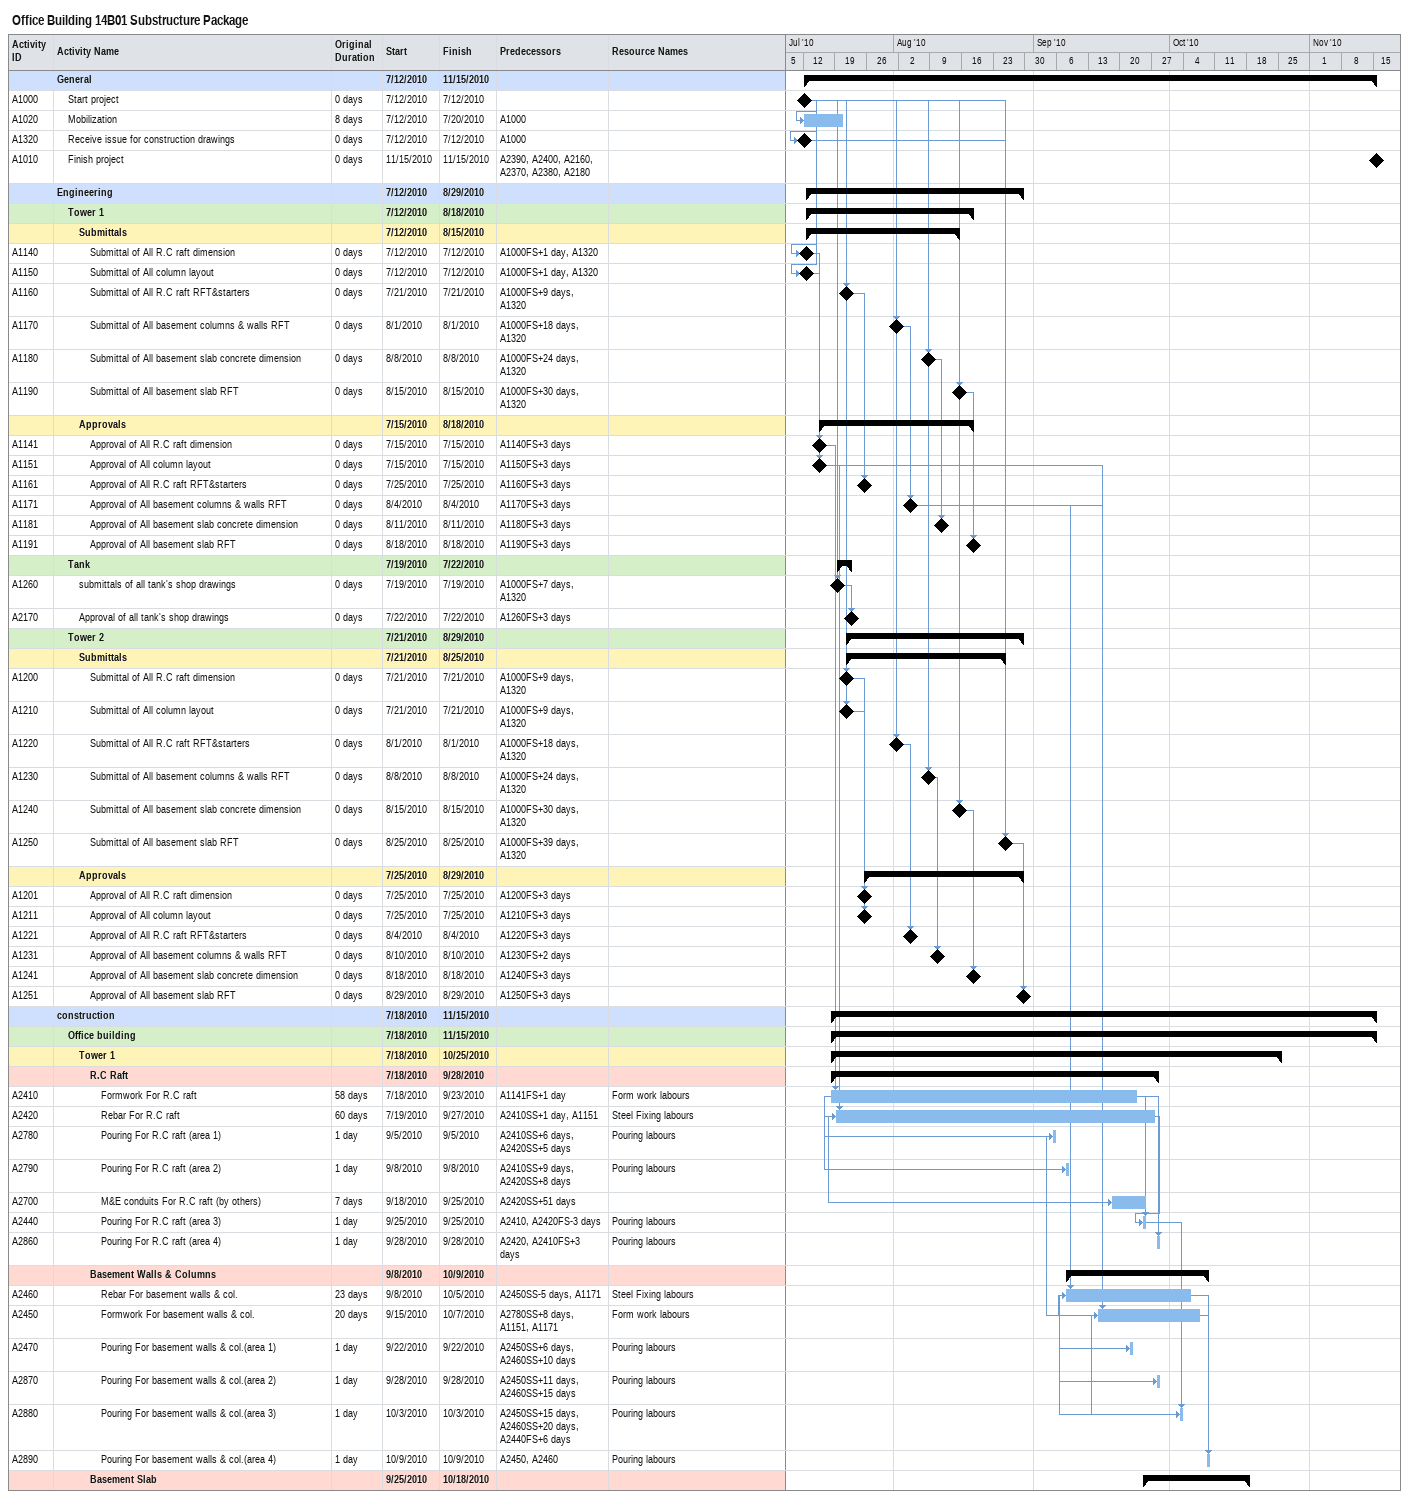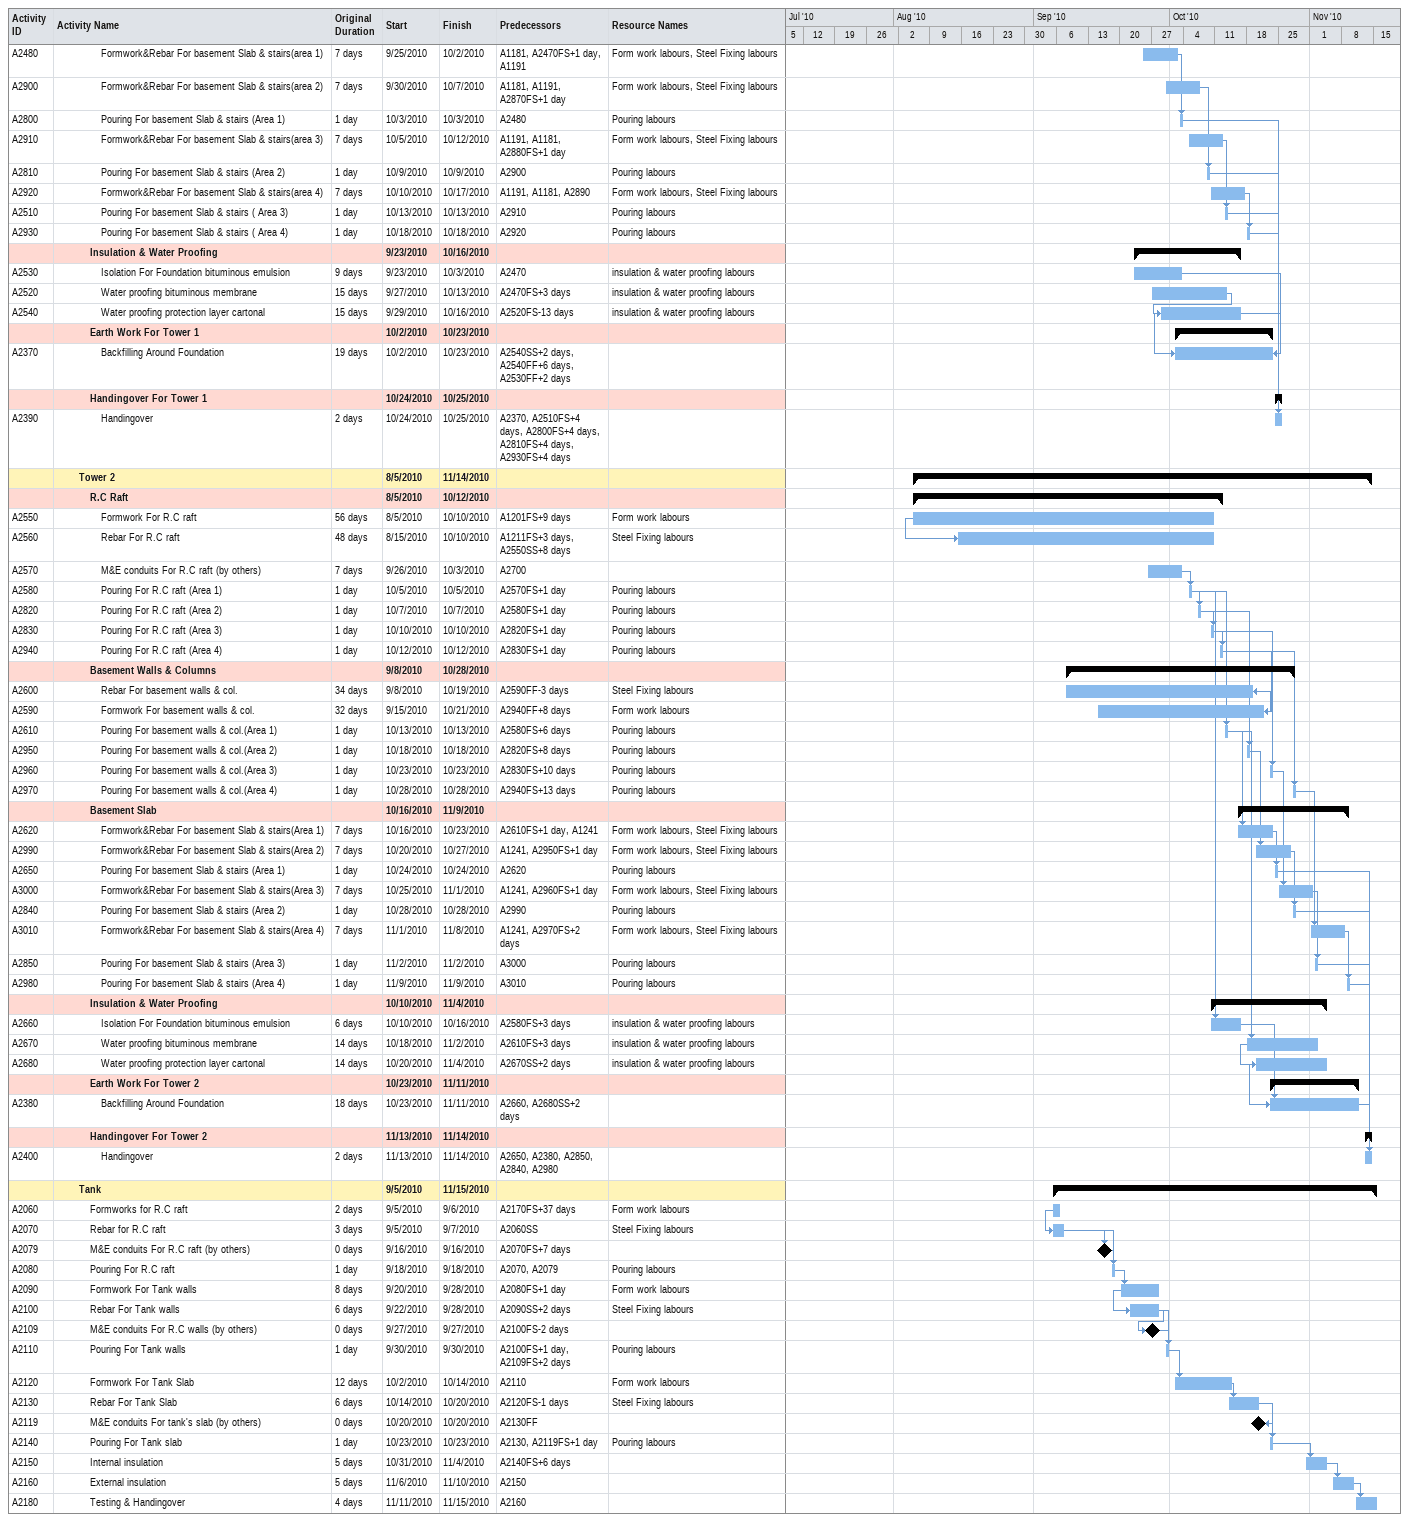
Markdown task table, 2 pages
Office Building 14B01 Substructure Package

| ID | Level | Task | Original duration | Start | Finish | Predecessors | Resources |
|---|---|---|---|---|---|---|---|
|  | 1 | **General** |  | 2010-07-12 | 2010-11-15 |  |  |
| A1000 | 2 | Start project | 0d | 2010-07-12 | 2010-07-12 |  |  |
| A1020 | 2 | Mobilization | 8d | 2010-07-12 | 2010-07-20 | A1000 |  |
| A1320 | 2 | Receive issue for construction drawings | 0d | 2010-07-12 | 2010-07-12 | A1000 |  |
| A1010 | 2 | Finish project | 0d | 2010-11-15 | 2010-11-15 | A2390, A2400, A2160, A2370, A2380, A2180 |  |
|  | 1 | **Engineering** |  | 2010-07-12 | 2010-08-29 |  |  |
|  | 2 | **Tower 1** |  | 2010-07-12 | 2010-08-18 |  |  |
|  | 3 | **Submittals** |  | 2010-07-12 | 2010-08-15 |  |  |
| A1140 | 4 | Submittal of All R.C raft dimension | 0d | 2010-07-12 | 2010-07-12 | A1000FS+1d, A1320 |  |
| A1150 | 4 | Submittal of All column layout | 0d | 2010-07-12 | 2010-07-12 | A1000FS+1d, A1320 |  |
| A1160 | 4 | Submittal of All R.C raft RFT&starters | 0d | 2010-07-21 | 2010-07-21 | A1000FS+9d, A1320 |  |
| A1170 | 4 | Submittal of All basement columns & walls RFT | 0d | 2010-08-01 | 2010-08-01 | A1000FS+18d, A1320 |  |
| A1180 | 4 | Submittal of All basement slab concrete dimension | 0d | 2010-08-08 | 2010-08-08 | A1000FS+24d, A1320 |  |
| A1190 | 4 | Submittal of All basement slab RFT | 0d | 2010-08-15 | 2010-08-15 | A1000FS+30d, A1320 |  |
|  | 3 | **Approvals** |  | 2010-07-15 | 2010-08-18 |  |  |
| A1141 | 4 | Approval of All R.C raft dimension | 0d | 2010-07-15 | 2010-07-15 | A1140FS+3d |  |
| A1151 | 4 | Approval of All column layout | 0d | 2010-07-15 | 2010-07-15 | A1150FS+3d |  |
| A1161 | 4 | Approval of All R.C raft RFT&starters | 0d | 2010-07-25 | 2010-07-25 | A1160FS+3d |  |
| A1171 | 4 | Approval of All basement columns & walls RFT | 0d | 2010-08-04 | 2010-08-04 | A1170FS+3d |  |
| A1181 | 4 | Approval of All basement slab concrete dimension | 0d | 2010-08-11 | 2010-08-11 | A1180FS+3d |  |
| A1191 | 4 | Approval of All basement slab RFT | 0d | 2010-08-18 | 2010-08-18 | A1190FS+3d |  |
|  | 2 | **Tank** |  | 2010-07-19 | 2010-07-22 |  |  |
| A1260 | 3 | submittals of all tank's shop drawings | 0d | 2010-07-19 | 2010-07-19 | A1000FS+7d, A1320 |  |
| A2170 | 3 | Approval of all tank's shop drawings | 0d | 2010-07-22 | 2010-07-22 | A1260FS+3d |  |
|  | 2 | **Tower 2** |  | 2010-07-21 | 2010-08-29 |  |  |
|  | 3 | **Submittals** |  | 2010-07-21 | 2010-08-25 |  |  |
| A1200 | 4 | Submittal of All R.C raft dimension | 0d | 2010-07-21 | 2010-07-21 | A1000FS+9d, A1320 |  |
| A1210 | 4 | Submittal of All column layout | 0d | 2010-07-21 | 2010-07-21 | A1000FS+9d, A1320 |  |
| A1220 | 4 | Submittal of All R.C raft RFT&starters | 0d | 2010-08-01 | 2010-08-01 | A1000FS+18d, A1320 |  |
| A1230 | 4 | Submittal of All basement columns & walls RFT | 0d | 2010-08-08 | 2010-08-08 | A1000FS+24d, A1320 |  |
| A1240 | 4 | Submittal of All basement slab concrete dimension | 0d | 2010-08-15 | 2010-08-15 | A1000FS+30d, A1320 |  |
| A1250 | 4 | Submittal of All basement slab RFT | 0d | 2010-08-25 | 2010-08-25 | A1000FS+39d, A1320 |  |
|  | 3 | **Approvals** |  | 2010-07-25 | 2010-08-29 |  |  |
| A1201 | 4 | Approval of All R.C raft dimension | 0d | 2010-07-25 | 2010-07-25 | A1200FS+3d |  |
| A1211 | 4 | Approval of All column layout | 0d | 2010-07-25 | 2010-07-25 | A1210FS+3d |  |
| A1221 | 4 | Approval of All R.C raft RFT&starters | 0d | 2010-08-04 | 2010-08-04 | A1220FS+3d |  |
| A1231 | 4 | Approval of All basement columns & walls RFT | 0d | 2010-08-10 | 2010-08-10 | A1230FS+2d |  |
| A1241 | 4 | Approval of All basement slab concrete dimension | 0d | 2010-08-18 | 2010-08-18 | A1240FS+3d |  |
| A1251 | 4 | Approval of All basement slab RFT | 0d | 2010-08-29 | 2010-08-29 | A1250FS+3d |  |
|  | 1 | **construction** |  | 2010-07-18 | 2010-11-15 |  |  |
|  | 2 | **Office building** |  | 2010-07-18 | 2010-11-15 |  |  |
|  | 3 | **Tower 1** |  | 2010-07-18 | 2010-10-25 |  |  |
|  | 4 | **R.C Raft** |  | 2010-07-18 | 2010-09-28 |  |  |
| A2410 | 5 | Formwork For R.C raft | 58d | 2010-07-18 | 2010-09-23 | A1141FS+1d | Form work labours |
| A2420 | 5 | Rebar For R.C raft | 60d | 2010-07-19 | 2010-09-27 | A2410SS+1d, A1151 | Steel Fixing labours |
| A2780 | 5 | Pouring For R.C raft (area 1) | 1d | 2010-09-05 | 2010-09-05 | A2410SS+6d, A2420SS+5d | Pouring labours |
| A2790 | 5 | Pouring For R.C raft (area 2) | 1d | 2010-09-08 | 2010-09-08 | A2410SS+9d, A2420SS+8d | Pouring labours |
| A2700 | 5 | M&E conduits For R.C raft (by others) | 7d | 2010-09-18 | 2010-09-25 | A2420SS+51d |  |
| A2440 | 5 | Pouring For R.C raft (area 3) | 1d | 2010-09-25 | 2010-09-25 | A2410, A2420FS-3d | Pouring labours |
| A2860 | 5 | Pouring For R.C raft (area 4) | 1d | 2010-09-28 | 2010-09-28 | A2420, A2410FS+3d | Pouring labours |
|  | 4 | **Basement Walls & Columns** |  | 2010-09-08 | 2010-10-09 |  |  |
| A2460 | 5 | Rebar For basement walls & col. | 23d | 2010-09-08 | 2010-10-05 | A2450SS-5d, A1171 | Steel Fixing labours |
| A2450 | 5 | Formwork For basement walls & col. | 20d | 2010-09-15 | 2010-10-07 | A2780SS+8d, A1151, A1171 | Form work labours |
| A2470 | 5 | Pouring For basement walls & col.(area 1) | 1d | 2010-09-22 | 2010-09-22 | A2450SS+6d, A2460SS+10d | Pouring labours |
| A2870 | 5 | Pouring For basement walls & col.(area 2) | 1d | 2010-09-28 | 2010-09-28 | A2450SS+11d, A2460SS+15d | Pouring labours |
| A2880 | 5 | Pouring For basement walls & col.(area 3) | 1d | 2010-10-03 | 2010-10-03 | A2450SS+15d, A2460SS+20d, A2440FS+6d | Pouring labours |
| A2890 | 5 | Pouring For basement walls & col.(area 4) | 1d | 2010-10-09 | 2010-10-09 | A2450, A2460 | Pouring labours |
|  | 4 | **Basement Slab** |  | 2010-09-25 | 2010-10-18 |  |  |
| A2480 | 5 | Formwork&Rebar For basement Slab & stairs(area 1) | 7d | 2010-09-25 | 2010-10-02 | A1181, A2470FS+1d, A1191 | Form work labours, Steel Fixing labours |
| A2900 | 5 | Formwork&Rebar For basement Slab & stairs(area 2) | 7d | 2010-09-30 | 2010-10-07 | A1181, A1191, A2870FS+1d | Form work labours, Steel Fixing labours |
| A2800 | 5 | Pouring For basement Slab & stairs (Area 1) | 1d | 2010-10-03 | 2010-10-03 | A2480 | Pouring labours |
| A2910 | 5 | Formwork&Rebar For basement Slab & stairs(area 3) | 7d | 2010-10-05 | 2010-10-12 | A1191, A1181, A2880FS+1d | Form work labours, Steel Fixing labours |
| A2810 | 5 | Pouring For basement Slab & stairs (Area 2) | 1d | 2010-10-09 | 2010-10-09 | A2900 | Pouring labours |
| A2920 | 5 | Formwork&Rebar For basement Slab & stairs(area 4) | 7d | 2010-10-10 | 2010-10-17 | A1191, A1181, A2890 | Form work labours, Steel Fixing labours |
| A2510 | 5 | Pouring For basement Slab & stairs ( Area 3) | 1d | 2010-10-13 | 2010-10-13 | A2910 | Pouring labours |
| A2930 | 5 | Pouring For basement Slab & stairs ( Area 4) | 1d | 2010-10-18 | 2010-10-18 | A2920 | Pouring labours |
|  | 4 | **Insulation & Water Proofing** |  | 2010-09-23 | 2010-10-16 |  |  |
| A2530 | 5 | Isolation For Foundation bituminous emulsion | 9d | 2010-09-23 | 2010-10-03 | A2470 | insulation & water proofing labours |
| A2520 | 5 | Water proofing bituminous membrane | 15d | 2010-09-27 | 2010-10-13 | A2470FS+3d | insulation & water proofing labours |
| A2540 | 5 | Water proofing protection layer cartonal | 15d | 2010-09-29 | 2010-10-16 | A2520FS-13d | insulation & water proofing labours |
|  | 4 | **Earth Work For Tower 1** |  | 2010-10-02 | 2010-10-23 |  |  |
| A2370 | 5 | Backfilling Around Foundation | 19d | 2010-10-02 | 2010-10-23 | A2540SS+2d, A2540FF+6d, A2530FF+2d |  |
|  | 4 | **Handingover For Tower 1** |  | 2010-10-24 | 2010-10-25 |  |  |
| A2390 | 5 | Handingover | 2d | 2010-10-24 | 2010-10-25 | A2370, A2510FS+4d, A2800FS+4d, A2810FS+4d, A2930FS+4d |  |
|  | 3 | **Tower 2** |  | 2010-08-05 | 2010-11-14 |  |  |
|  | 4 | **R.C Raft** |  | 2010-08-05 | 2010-10-12 |  |  |
| A2550 | 5 | Formwork For R.C raft | 56d | 2010-08-05 | 2010-10-10 | A1201FS+9d | Form work labours |
| A2560 | 5 | Rebar For R.C raft | 48d | 2010-08-15 | 2010-10-10 | A1211FS+3d, A2550SS+8d | Steel Fixing labours |
| A2570 | 5 | M&E conduits For R.C raft (by others) | 7d | 2010-09-26 | 2010-10-03 | A2700 |  |
| A2580 | 5 | Pouring For R.C raft (Area 1) | 1d | 2010-10-05 | 2010-10-05 | A2570FS+1d | Pouring labours |
| A2820 | 5 | Pouring For R.C raft (Area 2) | 1d | 2010-10-07 | 2010-10-07 | A2580FS+1d | Pouring labours |
| A2830 | 5 | Pouring For R.C raft (Area 3) | 1d | 2010-10-10 | 2010-10-10 | A2820FS+1d | Pouring labours |
| A2940 | 5 | Pouring For R.C raft (Area 4) | 1d | 2010-10-12 | 2010-10-12 | A2830FS+1d | Pouring labours |
|  | 4 | **Basement Walls & Columns** |  | 2010-09-08 | 2010-10-28 |  |  |
| A2600 | 5 | Rebar For basement walls & col. | 34d | 2010-09-08 | 2010-10-19 | A2590FF-3d | Steel Fixing labours |
| A2590 | 5 | Formwork For basement walls & col. | 32d | 2010-09-15 | 2010-10-21 | A2940FF+8d | Form work labours |
| A2610 | 5 | Pouring For basement walls & col.(Area 1) | 1d | 2010-10-13 | 2010-10-13 | A2580FS+6d | Pouring labours |
| A2950 | 5 | Pouring For basement walls & col.(Area 2) | 1d | 2010-10-18 | 2010-10-18 | A2820FS+8d | Pouring labours |
| A2960 | 5 | Pouring For basement walls & col.(Area 3) | 1d | 2010-10-23 | 2010-10-23 | A2830FS+10d | Pouring labours |
| A2970 | 5 | Pouring For basement walls & col.(Area 4) | 1d | 2010-10-28 | 2010-10-28 | A2940FS+13d | Pouring labours |
|  | 4 | **Basement Slab** |  | 2010-10-16 | 2010-11-09 |  |  |
| A2620 | 5 | Formwork&Rebar For basement Slab & stairs(Area 1) | 7d | 2010-10-16 | 2010-10-23 | A2610FS+1d, A1241 | Form work labours, Steel Fixing labours |
| A2990 | 5 | Formwork&Rebar For basement Slab & stairs(Area 2) | 7d | 2010-10-20 | 2010-10-27 | A1241, A2950FS+1d | Form work labours, Steel Fixing labours |
| A2650 | 5 | Pouring For basement Slab & stairs (Area 1) | 1d | 2010-10-24 | 2010-10-24 | A2620 | Pouring labours |
| A3000 | 5 | Formwork&Rebar For basement Slab & stairs(Area 3) | 7d | 2010-10-25 | 2010-11-01 | A1241, A2960FS+1d | Form work labours, Steel Fixing labours |
| A2840 | 5 | Pouring For basement Slab & stairs (Area 2) | 1d | 2010-10-28 | 2010-10-28 | A2990 | Pouring labours |
| A3010 | 5 | Formwork&Rebar For basement Slab & stairs(Area 4) | 7d | 2010-11-01 | 2010-11-08 | A1241, A2970FS+2d | Form work labours, Steel Fixing labours |
| A2850 | 5 | Pouring For basement Slab & stairs (Area 3) | 1d | 2010-11-02 | 2010-11-02 | A3000 | Pouring labours |
| A2980 | 5 | Pouring For basement Slab & stairs (Area 4) | 1d | 2010-11-09 | 2010-11-09 | A3010 | Pouring labours |
|  | 4 | **Insulation & Water Proofing** |  | 2010-10-10 | 2010-11-04 |  |  |
| A2660 | 5 | Isolation For Foundation bituminous emulsion | 6d | 2010-10-10 | 2010-10-16 | A2580FS+3d | insulation & water proofing labours |
| A2670 | 5 | Water proofing bituminous membrane | 14d | 2010-10-18 | 2010-11-02 | A2610FS+3d | insulation & water proofing labours |
| A2680 | 5 | Water proofing protection layer cartonal | 14d | 2010-10-20 | 2010-11-04 | A2670SS+2d | insulation & water proofing labours |
|  | 4 | **Earth Work For Tower 2** |  | 2010-10-23 | 2010-11-11 |  |  |
| A2380 | 5 | Backfilling Around Foundation | 18d | 2010-10-23 | 2010-11-11 | A2660, A2680SS+2d |  |
|  | 4 | **Handingover For Tower 2** |  | 2010-11-13 | 2010-11-14 |  |  |
| A2400 | 5 | Handingover | 2d | 2010-11-13 | 2010-11-14 | A2650, A2380, A2850, A2840, A2980 |  |
|  | 3 | **Tank** |  | 2010-09-05 | 2010-11-15 |  |  |
| A2060 | 4 | Formworks for R.C raft | 2d | 2010-09-05 | 2010-09-06 | A2170FS+37d | Form work labours |
| A2070 | 4 | Rebar for R.C raft | 3d | 2010-09-05 | 2010-09-07 | A2060SS | Steel Fixing labours |
| A2079 | 4 | M&E conduits For R.C raft (by others) | 0d | 2010-09-16 | 2010-09-16 | A2070FS+7d |  |
| A2080 | 4 | Pouring For R.C raft | 1d | 2010-09-18 | 2010-09-18 | A2070, A2079 | Pouring labours |
| A2090 | 4 | Formwork For Tank walls | 8d | 2010-09-20 | 2010-09-28 | A2080FS+1d | Form work labours |
| A2100 | 4 | Rebar For Tank walls | 6d | 2010-09-22 | 2010-09-28 | A2090SS+2d | Steel Fixing labours |
| A2109 | 4 | M&E conduits For R.C walls (by others) | 0d | 2010-09-27 | 2010-09-27 | A2100FS-2d |  |
| A2110 | 4 | Pouring For Tank walls | 1d | 2010-09-30 | 2010-09-30 | A2100FS+1d, A2109FS+2d | Pouring labours |
| A2120 | 4 | Formwork For Tank Slab | 12d | 2010-10-02 | 2010-10-14 | A2110 | Form work labours |
| A2130 | 4 | Rebar For Tank Slab | 6d | 2010-10-14 | 2010-10-20 | A2120FS-1d | Steel Fixing labours |
| A2119 | 4 | M&E conduits For tank's slab (by others) | 0d | 2010-10-20 | 2010-10-20 | A2130FF |  |
| A2140 | 4 | Pouring For Tank slab | 1d | 2010-10-23 | 2010-10-23 | A2130, A2119FS+1d | Pouring labours |
| A2150 | 4 | Internal insulation | 5d | 2010-10-31 | 2010-11-04 | A2140FS+6d |  |
| A2160 | 4 | External insulation | 5d | 2010-11-06 | 2010-11-10 | A2150 |  |
| A2180 | 4 | Testing & Handingover | 4d | 2010-11-11 | 2010-11-15 | A2160 |  |
